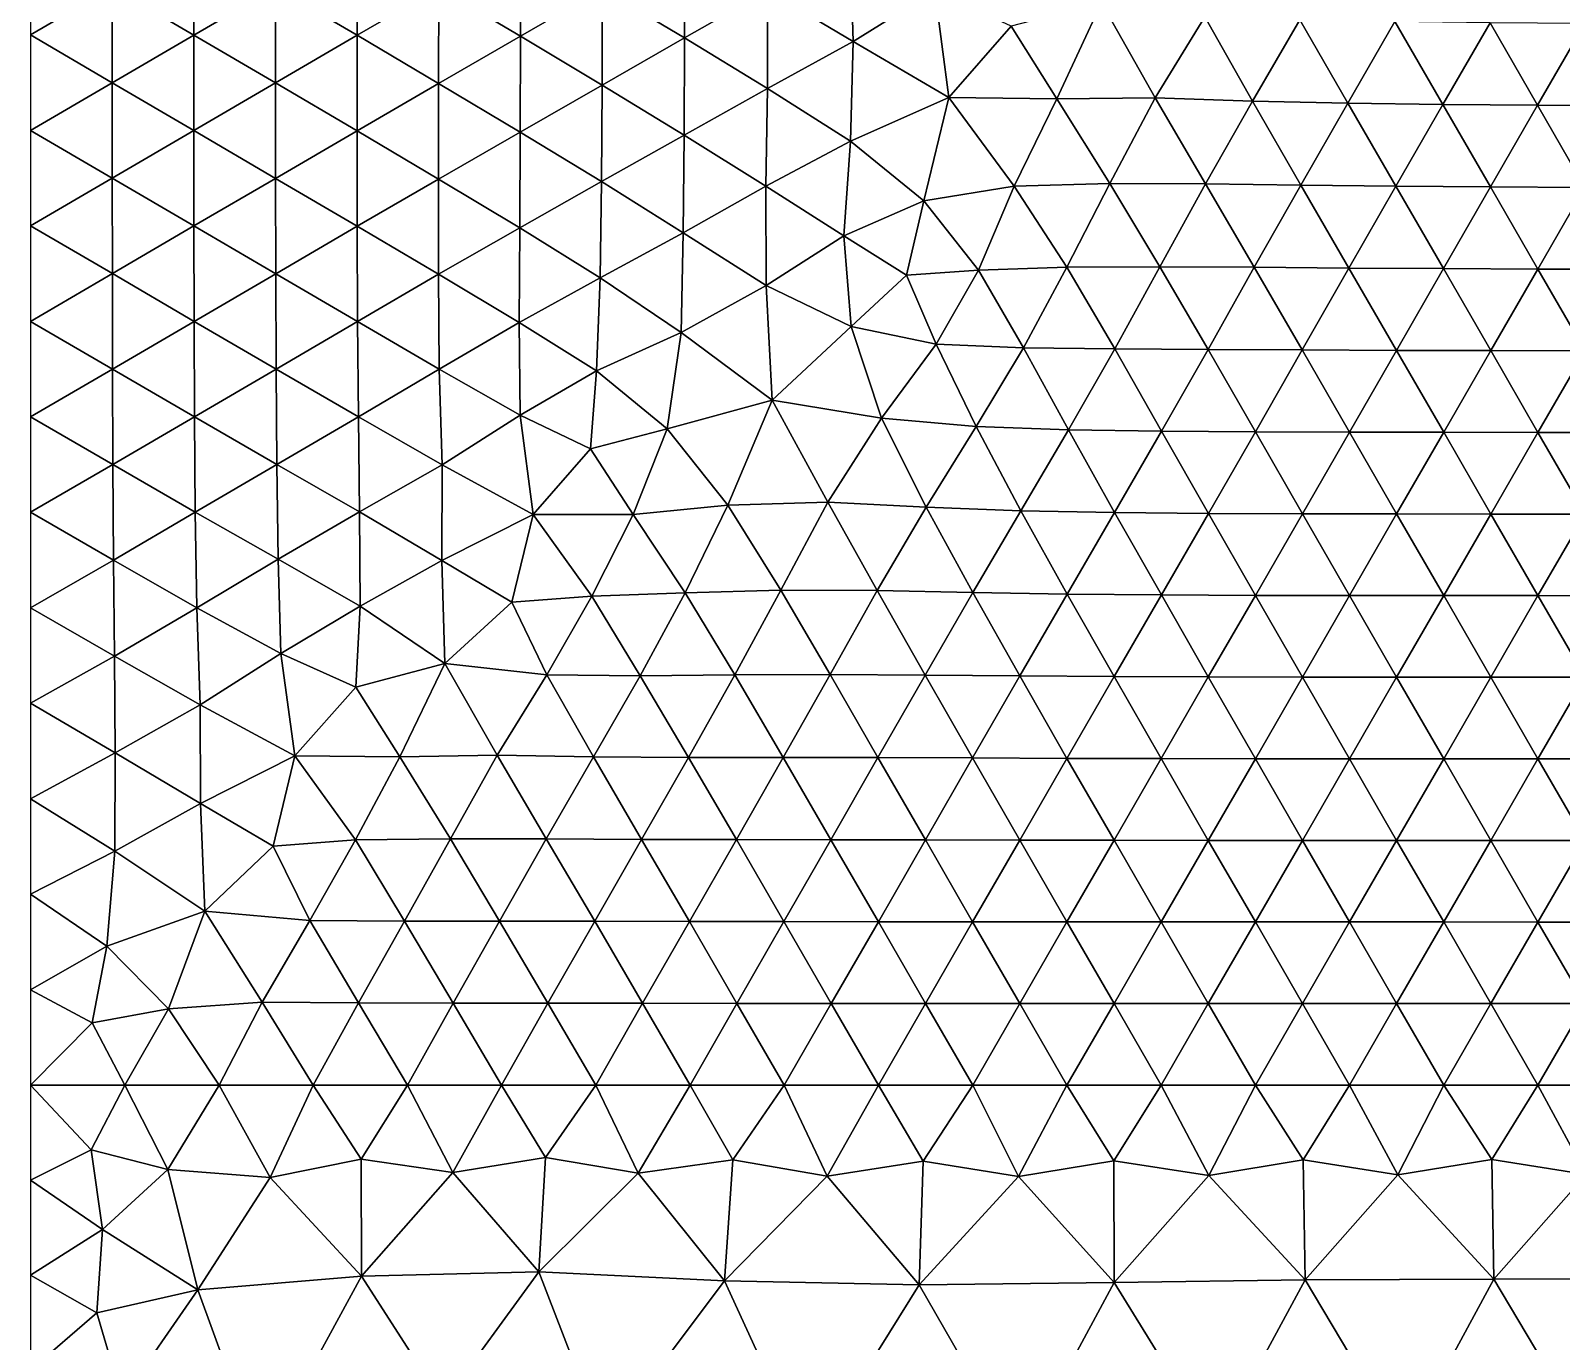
# Model space of a CAD drawing. Header units: metres. Extents: x 0 to 72, y -280 to 0.
# Drawn here: x 0.2 to 3.45, y -8.044 to -5.261 of the extents above; entities that cross this region are included whole.
import ezdxf

# ---------------------------------------------------------------- set-up
doc = ezdxf.new("R2010")
doc.units = ezdxf.units.M

msp = doc.modelspace()

# ---------------------------------------------------------------- linework, layer by layer
at = {"layer": 'layer', "color": 0}
for points in [[(0.2, -5.06757), (0.2, -5.27027), (0.37323, -5.16898)], [(0.546444, -5.06769), (0.37323, -5.16898), (0.546465, -5.27043)], [(0.546444, -5.06769), (0.546465, -5.27043), (0.719676, -5.16921)], [(0.892937, -5.06803), (0.719676, -5.16921), (0.892913, -5.27094)], [(0.892937, -5.06803), (0.892913, -5.27094), (1.06626, -5.16997)], [(1.2398, -5.06899), (1.06626, -5.16997), (1.23969, -5.27259)], [(1.2398, -5.06899), (1.23969, -5.27259), (1.4137, -5.17195)], [(1.58817, -5.07103), (1.4137, -5.17195), (1.58835, -5.27645)], [(1.58817, -5.07103), (1.58835, -5.27645), (1.76455, -5.17577)], [(1.94, -5.07336), (1.76455, -5.17577), (1.94591, -5.28389)], [(1.94, -5.07336), (1.94591, -5.28389), (2.11951, -5.17558)], [(0.37323, -5.16898), (0.2, -5.27027), (0.373259, -5.37169)], [(0.37323, -5.16898), (0.373259, -5.37169), (0.546465, -5.27043)], [(0.719676, -5.16921), (0.546465, -5.27043), (0.719703, -5.37198)], [(0.719676, -5.16921), (0.719703, -5.37198), (0.892913, -5.27094)], [(1.06626, -5.16997), (0.892913, -5.27094), (1.06613, -5.37313)], [(1.06626, -5.16997), (1.06613, -5.37313), (1.23969, -5.27259)], [(1.4137, -5.17195), (1.23969, -5.27259), (1.41333, -5.37654)], [(1.4137, -5.17195), (1.41333, -5.37654), (1.58835, -5.27645)], [(1.76455, -5.17577), (1.58835, -5.27645), (1.76425, -5.38367)], [(1.76455, -5.17577), (1.76425, -5.38367), (1.94591, -5.28389)], [(2.11951, -5.17558), (1.94591, -5.28389), (2.14963, -5.40325)], [(2.11951, -5.17558), (2.14963, -5.40325), (2.28166, -5.25171)], [(2.28166, -5.25171), (2.37841, -5.40613), (2.47311, -5.20221)], [(2.37841, -5.40613), (2.58734, -5.40391), (2.47311, -5.20221)], [(2.47311, -5.20221), (2.58734, -5.40391), (2.693, -5.23159)], [(2.58734, -5.40391), (2.79379, -5.41091), (2.693, -5.23159)], [(2.693, -5.23159), (2.79379, -5.41091), (2.89424, -5.23794)], [(2.28166, -5.25171), (2.14963, -5.40325), (2.37841, -5.40613)], [(2.79379, -5.41091), (2.99643, -5.41514), (2.89424, -5.23794)], [(2.89424, -5.23794), (2.99643, -5.41514), (3.09633, -5.24147)], [(2.99643, -5.41514), (3.1981, -5.4178), (3.09633, -5.24147)], [(3.09633, -5.24147), (3.1981, -5.4178), (3.29821, -5.24418)], [(3.1981, -5.4178), (3.39916, -5.41951), (3.29821, -5.24418)], [(3.29821, -5.24418), (3.39916, -5.41951), (3.49938, -5.24614)], [(3.39916, -5.41951), (3.59974, -5.42054), (3.49938, -5.24614)], [(0.2, -5.27027), (0.2, -5.47297), (0.373259, -5.37169)], [(0.546465, -5.27043), (0.373259, -5.37169), (0.546537, -5.47313)], [(0.546465, -5.27043), (0.546537, -5.47313), (0.719703, -5.37198)], [(0.892913, -5.27094), (0.719703, -5.37198), (0.892905, -5.47378)], [(0.892913, -5.27094), (0.892905, -5.47378), (1.06613, -5.37313)], [(1.23969, -5.27259), (1.06613, -5.37313), (1.23924, -5.47631)], [(1.23969, -5.27259), (1.23924, -5.47631), (1.41333, -5.37654)], [(1.58835, -5.27645), (1.41333, -5.37654), (1.58731, -5.48276)], [(1.58835, -5.27645), (1.58731, -5.48276), (1.76425, -5.38367)], [(1.94591, -5.28389), (1.76425, -5.38367), (1.94023, -5.49604)], [(1.94591, -5.28389), (1.94023, -5.49604), (2.14963, -5.40325)], [(0.373259, -5.37169), (0.2, -5.47297), (0.373337, -5.57438)], [(0.373259, -5.37169), (0.373337, -5.57438), (0.546537, -5.47313)], [(0.719703, -5.37198), (0.546537, -5.47313), (0.719836, -5.57468)], [(0.719703, -5.37198), (0.719836, -5.57468), (0.892905, -5.47378)], [(1.06613, -5.37313), (0.892905, -5.47378), (1.06592, -5.57611)], [(1.06613, -5.37313), (1.06592, -5.57611), (1.23924, -5.47631)], [(1.41333, -5.37654), (1.23924, -5.47631), (1.4122, -5.58155)], [(1.41333, -5.37654), (1.4122, -5.58155), (1.58731, -5.48276)], [(1.76425, -5.38367), (1.58731, -5.48276), (1.76084, -5.59131)], [(1.76425, -5.38367), (1.76084, -5.59131), (1.94023, -5.49604)], [(2.14963, -5.40325), (1.94023, -5.49604), (2.09597, -5.6221)], [(2.14963, -5.40325), (2.09597, -5.6221), (2.28786, -5.59136)], [(2.14963, -5.40325), (2.28786, -5.59136), (2.37841, -5.40613)], [(2.28786, -5.59136), (2.49096, -5.58563), (2.37841, -5.40613)], [(2.37841, -5.40613), (2.49096, -5.58563), (2.58734, -5.40391)], [(2.49096, -5.58563), (2.6942, -5.58615), (2.58734, -5.40391)], [(2.58734, -5.40391), (2.6942, -5.58615), (2.79379, -5.41091)], [(2.6942, -5.58615), (2.89672, -5.58906), (2.79379, -5.41091)], [(2.79379, -5.41091), (2.89672, -5.58906), (2.99643, -5.41514)], [(2.89672, -5.58906), (3.09823, -5.59141), (2.99643, -5.41514)], [(2.99643, -5.41514), (3.09823, -5.59141), (3.1981, -5.4178)], [(3.09823, -5.59141), (3.29914, -5.59294), (3.1981, -5.4178)], [(3.1981, -5.4178), (3.29914, -5.59294), (3.39916, -5.41951)], [(3.29914, -5.59294), (3.49966, -5.59385), (3.39916, -5.41951)], [(3.39916, -5.41951), (3.49966, -5.59385), (3.59974, -5.42054)], [(0.2, -5.47297), (0.2, -5.67568), (0.373337, -5.57438)], [(0.546537, -5.47313), (0.373337, -5.57438), (0.54674, -5.67579)], [(0.546537, -5.47313), (0.54674, -5.67579), (0.719836, -5.57468)], [(0.892905, -5.47378), (0.719836, -5.57468), (0.893087, -5.6764)], [(0.892905, -5.47378), (0.893087, -5.6764), (1.06592, -5.57611)], [(1.23924, -5.47631), (1.06592, -5.57611), (1.23834, -5.67958)], [(1.23924, -5.47631), (1.23834, -5.67958), (1.4122, -5.58155)], [(1.58731, -5.48276), (1.4122, -5.58155), (1.58552, -5.69055)], [(1.58731, -5.48276), (1.58552, -5.69055), (1.76084, -5.59131)], [(1.94023, -5.49604), (1.76084, -5.59131), (1.92658, -5.69637)], [(1.94023, -5.49604), (1.92658, -5.69637), (2.09597, -5.6221)], [(0.373337, -5.57438), (0.2, -5.67568), (0.373512, -5.77704)], [(0.373337, -5.57438), (0.373512, -5.77704), (0.54674, -5.67579)], [(0.719836, -5.57468), (0.54674, -5.67579), (0.720258, -5.77724)], [(0.719836, -5.57468), (0.720258, -5.77724), (0.893087, -5.6764)], [(1.06592, -5.57611), (0.893087, -5.6764), (1.06596, -5.7784)], [(1.06592, -5.57611), (1.06596, -5.7784), (1.23834, -5.67958)], [(1.4122, -5.58155), (1.23834, -5.67958), (1.40944, -5.78604)], [(1.4122, -5.58155), (1.40944, -5.78604), (1.58552, -5.69055)], [(2.28786, -5.59136), (2.39963, -5.76337), (2.49096, -5.58563)], [(2.39963, -5.76337), (2.5974, -5.76237), (2.49096, -5.58563)], [(2.49096, -5.58563), (2.5974, -5.76237), (2.6942, -5.58615)], [(2.5974, -5.76237), (2.79781, -5.76354), (2.6942, -5.58615)], [(2.6942, -5.58615), (2.79781, -5.76354), (2.89672, -5.58906)], [(2.79781, -5.76354), (2.99863, -5.76517), (2.89672, -5.58906)], [(2.89672, -5.58906), (2.99863, -5.76517), (3.09823, -5.59141)], [(1.76084, -5.59131), (1.58552, -5.69055), (1.76182, -5.80233)], [(1.76084, -5.59131), (1.76182, -5.80233), (1.92658, -5.69637)], [(2.09597, -5.6221), (2.21219, -5.76981), (2.28786, -5.59136)], [(2.21219, -5.76981), (2.39963, -5.76337), (2.28786, -5.59136)], [(2.99863, -5.76517), (3.19927, -5.76641), (3.09823, -5.59141)], [(3.09823, -5.59141), (3.19927, -5.76641), (3.29914, -5.59294)], [(3.19927, -5.76641), (3.39967, -5.76717), (3.29914, -5.59294)], [(3.29914, -5.59294), (3.39967, -5.76717), (3.49966, -5.59385)], [(3.39967, -5.76717), (3.59988, -5.76759), (3.49966, -5.59385)], [(1.92658, -5.69637), (2.05975, -5.78045), (2.09597, -5.6221)], [(2.05975, -5.78045), (2.21219, -5.76981), (2.09597, -5.6221)], [(0.2, -5.67568), (0.2, -5.87838), (0.373512, -5.77704)], [(0.54674, -5.67579), (0.373512, -5.77704), (0.547195, -5.87838)], [(0.54674, -5.67579), (0.547195, -5.87838), (0.720258, -5.77724)], [(0.893087, -5.6764), (0.720258, -5.77724), (0.893914, -5.87869)], [(0.893087, -5.6764), (0.893914, -5.87869), (1.06596, -5.7784)], [(1.23834, -5.67958), (1.06596, -5.7784), (1.2371, -5.88064)], [(1.23834, -5.67958), (1.2371, -5.88064), (1.40944, -5.78604)], [(1.58552, -5.69055), (1.40944, -5.78604), (1.58104, -5.90226)], [(1.58552, -5.69055), (1.58104, -5.90226), (1.76182, -5.80233)], [(1.76182, -5.80233), (1.9418, -5.88933), (1.92658, -5.69637)], [(1.92658, -5.69637), (1.9418, -5.88933), (2.05975, -5.78045)], [(0.373512, -5.77704), (0.2, -5.87838), (0.373861, -5.97968)], [(0.373512, -5.77704), (0.373861, -5.97968), (0.547195, -5.87838)], [(0.720258, -5.77724), (0.547195, -5.87838), (0.721219, -5.97967)], [(0.720258, -5.77724), (0.721219, -5.97967), (0.893914, -5.87869)], [(1.06596, -5.7784), (0.893914, -5.87869), (1.06755, -5.97975)], [(1.06596, -5.7784), (1.06755, -5.97975), (1.2371, -5.88064)], [(1.9418, -5.88933), (2.12237, -5.92681), (2.05975, -5.78045)], [(2.12237, -5.92681), (2.21219, -5.76981), (2.05975, -5.78045)], [(2.12237, -5.92681), (2.30757, -5.93472), (2.21219, -5.76981)], [(2.21219, -5.76981), (2.30757, -5.93472), (2.39963, -5.76337)], [(2.30757, -5.93472), (2.50138, -5.9366), (2.39963, -5.76337)], [(2.39963, -5.76337), (2.50138, -5.9366), (2.5974, -5.76237)], [(2.50138, -5.9366), (2.69953, -5.93781), (2.5974, -5.76237)], [(2.5974, -5.76237), (2.69953, -5.93781), (2.79781, -5.76354)], [(2.69953, -5.93781), (2.89931, -5.93897), (2.79781, -5.76354)], [(2.79781, -5.76354), (2.89931, -5.93897), (2.99863, -5.76517)], [(2.89931, -5.93897), (3.09952, -5.9399), (2.99863, -5.76517)], [(2.99863, -5.76517), (3.09952, -5.9399), (3.19927, -5.76641)], [(3.09952, -5.9399), (3.29974, -5.94051), (3.19927, -5.76641)], [(3.19927, -5.76641), (3.29974, -5.94051), (3.39967, -5.76717)], [(3.29974, -5.94051), (3.49989, -5.94085), (3.39967, -5.76717)], [(3.39967, -5.76717), (3.49989, -5.94085), (3.59988, -5.76759)], [(1.40944, -5.78604), (1.2371, -5.88064), (1.4015, -5.98361)], [(1.40944, -5.78604), (1.4015, -5.98361), (1.58104, -5.90226)], [(1.76182, -5.80233), (1.58104, -5.90226), (1.77408, -6.04545)], [(1.77408, -6.04545), (1.9418, -5.88933), (1.76182, -5.80233)], [(0.2, -5.87838), (0.2, -6.08108), (0.373861, -5.97968)], [(0.547195, -5.87838), (0.373861, -5.97968), (0.548061, -6.08089)], [(0.547195, -5.87838), (0.548061, -6.08089), (0.721219, -5.97967)], [(0.893914, -5.87869), (0.721219, -5.97967), (0.895966, -6.08097)], [(0.893914, -5.87869), (0.895966, -6.08097), (1.06755, -5.97975)], [(1.2371, -5.88064), (1.06755, -5.97975), (1.23929, -6.07742)], [(1.2371, -5.88064), (1.23929, -6.07742), (1.4015, -5.98361)], [(1.58104, -5.90226), (1.4015, -5.98361), (1.55168, -6.10672)], [(1.58104, -5.90226), (1.55168, -6.10672), (1.77408, -6.04545)], [(1.77408, -6.04545), (2.00653, -6.08363), (1.9418, -5.88933)], [(1.9418, -5.88933), (2.00653, -6.08363), (2.12237, -5.92681)], [(2.00653, -6.08363), (2.20706, -6.10175), (2.12237, -5.92681)], [(2.12237, -5.92681), (2.20706, -6.10175), (2.30757, -5.93472)], [(2.20706, -6.10175), (2.40326, -6.10863), (2.30757, -5.93472)], [(2.30757, -5.93472), (2.40326, -6.10863), (2.50138, -5.9366)], [(2.40326, -6.10863), (2.6009, -6.11129), (2.50138, -5.9366)], [(2.50138, -5.9366), (2.6009, -6.11129), (2.69953, -5.93781)], [(2.6009, -6.11129), (2.79999, -6.11258), (2.69953, -5.93781)], [(2.69953, -5.93781), (2.79999, -6.11258), (2.89931, -5.93897)], [(2.79999, -6.11258), (2.9998, -6.11336), (2.89931, -5.93897)], [(2.89931, -5.93897), (2.9998, -6.11336), (3.09952, -5.9399)], [(2.9998, -6.11336), (3.19985, -6.11384), (3.09952, -5.9399)], [(3.09952, -5.9399), (3.19985, -6.11384), (3.29974, -5.94051)], [(3.19985, -6.11384), (3.39992, -6.11411), (3.29974, -5.94051)], [(3.29974, -5.94051), (3.39992, -6.11411), (3.49989, -5.94085)], [(3.39992, -6.11411), (3.59997, -6.11425), (3.49989, -5.94085)], [(0.373861, -5.97968), (0.2, -6.08108), (0.374524, -6.18233)], [(0.373861, -5.97968), (0.374524, -6.18233), (0.548061, -6.08089)], [(0.721219, -5.97967), (0.548061, -6.08089), (0.722785, -6.18191)], [(0.721219, -5.97967), (0.722785, -6.18191), (0.895966, -6.08097)], [(1.06755, -5.97975), (0.895966, -6.08097), (1.07337, -6.18271)], [(1.06755, -5.97975), (1.07337, -6.18271), (1.23929, -6.07742)], [(1.4015, -5.98361), (1.23929, -6.07742), (1.38834, -6.14922)], [(1.4015, -5.98361), (1.38834, -6.14922), (1.55168, -6.10672)], [(1.55168, -6.10672), (1.68039, -6.26843), (1.77408, -6.04545)], [(1.68039, -6.26843), (1.89243, -6.2623), (1.77408, -6.04545)], [(1.77408, -6.04545), (1.89243, -6.2623), (2.00653, -6.08363)], [(0.2, -6.08108), (0.2, -6.28378), (0.374524, -6.18233)], [(0.548061, -6.08089), (0.374524, -6.18233), (0.549669, -6.28334)], [(0.548061, -6.08089), (0.549669, -6.28334), (0.722785, -6.18191)], [(0.895966, -6.08097), (0.722785, -6.18191), (0.898015, -6.28304)], [(0.895966, -6.08097), (0.898015, -6.28304), (1.07337, -6.18271)], [(1.23929, -6.07742), (1.07337, -6.18271), (1.26687, -6.28868)], [(1.23929, -6.07742), (1.26687, -6.28868), (1.38834, -6.14922)], [(1.38834, -6.14922), (1.47889, -6.2887), (1.55168, -6.10672)], [(1.47889, -6.2887), (1.68039, -6.26843), (1.55168, -6.10672)], [(1.89243, -6.2623), (2.10111, -6.2728), (2.00653, -6.08363)], [(2.00653, -6.08363), (2.10111, -6.2728), (2.20706, -6.10175)], [(2.10111, -6.2728), (2.30221, -6.28048), (2.20706, -6.10175)], [(2.20706, -6.10175), (2.30221, -6.28048), (2.40326, -6.10863)], [(2.30221, -6.28048), (2.50122, -6.28427), (2.40326, -6.10863)], [(2.40326, -6.10863), (2.50122, -6.28427), (2.6009, -6.11129)], [(2.50122, -6.28427), (2.70039, -6.28596), (2.6009, -6.11129)], [(2.6009, -6.11129), (2.70039, -6.28596), (2.79999, -6.11258)], [(2.70039, -6.28596), (2.90003, -6.28674), (2.79999, -6.11258)], [(2.79999, -6.11258), (2.90003, -6.28674), (2.9998, -6.11336)], [(2.90003, -6.28674), (3.09994, -6.28715), (2.9998, -6.11336)], [(2.9998, -6.11336), (3.09994, -6.28715), (3.19985, -6.11384)], [(3.09994, -6.28715), (3.29995, -6.28737), (3.19985, -6.11384)], [(3.19985, -6.11384), (3.29995, -6.28737), (3.39992, -6.11411)], [(3.29995, -6.28737), (3.49998, -6.28747), (3.39992, -6.11411)], [(3.39992, -6.11411), (3.49998, -6.28747), (3.59997, -6.11425)], [(1.38834, -6.14922), (1.26687, -6.28868), (1.47889, -6.2887)], [(0.374524, -6.18233), (0.2, -6.28378), (0.375791, -6.3852)], [(0.374524, -6.18233), (0.375791, -6.3852), (0.549669, -6.28334)], [(0.722785, -6.18191), (0.549669, -6.28334), (0.72529, -6.38347)], [(0.722785, -6.18191), (0.72529, -6.38347), (0.898015, -6.28304)], [(1.07337, -6.18271), (0.898015, -6.28304), (1.07304, -6.38611)], [(1.07337, -6.18271), (1.07304, -6.38611), (1.26687, -6.28868)], [(1.47889, -6.2887), (1.5893, -6.455), (1.68039, -6.26843)], [(1.5893, -6.455), (1.79245, -6.44938), (1.68039, -6.26843)], [(1.68039, -6.26843), (1.79245, -6.44938), (1.89243, -6.2623)], [(1.79245, -6.44938), (1.99739, -6.45001), (1.89243, -6.2623)], [(1.89243, -6.2623), (1.99739, -6.45001), (2.10111, -6.2728)], [(0.2, -6.28378), (0.2, -6.48649), (0.375791, -6.3852)], [(0.549669, -6.28334), (0.375791, -6.3852), (0.553004, -6.4862)], [(0.549669, -6.28334), (0.553004, -6.4862), (0.72529, -6.38347)], [(0.898015, -6.28304), (0.72529, -6.38347), (0.899284, -6.48268)], [(0.898015, -6.28304), (0.899284, -6.48268), (1.07304, -6.38611)], [(1.26687, -6.28868), (1.07304, -6.38611), (1.22188, -6.47432)], [(1.26687, -6.28868), (1.22188, -6.47432), (1.39175, -6.46145)], [(1.26687, -6.28868), (1.39175, -6.46145), (1.47889, -6.2887)], [(1.39175, -6.46145), (1.5893, -6.455), (1.47889, -6.2887)], [(1.99739, -6.45001), (2.20021, -6.45417), (2.10111, -6.2728)], [(2.10111, -6.2728), (2.20021, -6.45417), (2.30221, -6.28048)], [(2.20021, -6.45417), (2.40071, -6.45747), (2.30221, -6.28048)], [(2.30221, -6.28048), (2.40071, -6.45747), (2.50122, -6.28427)], [(2.40071, -6.45747), (2.60042, -6.45925), (2.50122, -6.28427)], [(2.50122, -6.28427), (2.60042, -6.45925), (2.70039, -6.28596)], [(2.60042, -6.45925), (2.80014, -6.46006), (2.70039, -6.28596)], [(2.70039, -6.28596), (2.80014, -6.46006), (2.90003, -6.28674)], [(2.80014, -6.46006), (3.00001, -6.46044), (2.90003, -6.28674)], [(2.90003, -6.28674), (3.00001, -6.46044), (3.09994, -6.28715)], [(3.00001, -6.46044), (3.19998, -6.46061), (3.09994, -6.28715)], [(3.09994, -6.28715), (3.19998, -6.46061), (3.29995, -6.28737)], [(3.19998, -6.46061), (3.39999, -6.4607), (3.29995, -6.28737)], [(3.29995, -6.28737), (3.39999, -6.4607), (3.49998, -6.28747)], [(3.39999, -6.4607), (3.59999, -6.46074), (3.49998, -6.28747)], [(0.375791, -6.3852), (0.2, -6.48649), (0.377953, -6.58907)], [(0.375791, -6.3852), (0.377953, -6.58907), (0.553004, -6.4862)], [(0.72529, -6.38347), (0.553004, -6.4862), (0.731193, -6.58352)], [(0.72529, -6.38347), (0.731193, -6.58352), (0.899284, -6.48268)], [(1.07304, -6.38611), (0.899284, -6.48268), (1.0793, -6.60439)], [(1.07304, -6.38611), (1.0793, -6.60439), (1.22188, -6.47432)], [(1.22188, -6.47432), (1.29563, -6.62907), (1.39175, -6.46145)], [(1.29563, -6.62907), (1.49425, -6.63064), (1.39175, -6.46145)], [(1.39175, -6.46145), (1.49425, -6.63064), (1.5893, -6.455)], [(1.49425, -6.63064), (1.69498, -6.62899), (1.5893, -6.455)], [(1.5893, -6.455), (1.69498, -6.62899), (1.79245, -6.44938)], [(1.69498, -6.62899), (1.89709, -6.62818), (1.79245, -6.44938)], [(1.79245, -6.44938), (1.89709, -6.62818), (1.99739, -6.45001)], [(1.89709, -6.62818), (2.09909, -6.62935), (1.99739, -6.45001)], [(1.99739, -6.45001), (2.09909, -6.62935), (2.20021, -6.45417)], [(2.09909, -6.62935), (2.30006, -6.63122), (2.20021, -6.45417)], [(2.20021, -6.45417), (2.30006, -6.63122), (2.40071, -6.45747)], [(2.30006, -6.63122), (2.50023, -6.63261), (2.40071, -6.45747)], [(2.40071, -6.45747), (2.50023, -6.63261), (2.60042, -6.45925)], [(2.50023, -6.63261), (2.70014, -6.63336), (2.60042, -6.45925)], [(2.60042, -6.45925), (2.70014, -6.63336), (2.80014, -6.46006)], [(2.70014, -6.63336), (2.90004, -6.6337), (2.80014, -6.46006)], [(2.80014, -6.46006), (2.90004, -6.6337), (3.00001, -6.46044)], [(2.90004, -6.6337), (3.1, -6.63385), (3.00001, -6.46044)], [(3.00001, -6.46044), (3.1, -6.63385), (3.19998, -6.46061)], [(3.1, -6.63385), (3.29999, -6.63392), (3.19998, -6.46061)], [(3.19998, -6.46061), (3.29999, -6.63392), (3.39999, -6.4607)], [(3.29999, -6.63392), (3.5, -6.63395), (3.39999, -6.4607)], [(3.39999, -6.4607), (3.5, -6.63395), (3.59999, -6.46074)], [(0.2, -6.48649), (0.2, -6.68919), (0.377953, -6.58907)], [(0.553004, -6.4862), (0.377953, -6.58907), (0.560136, -6.69272)], [(0.553004, -6.4862), (0.560136, -6.69272), (0.731193, -6.58352)], [(0.899284, -6.48268), (0.731193, -6.58352), (0.890722, -6.655)], [(0.899284, -6.48268), (0.890722, -6.655), (1.0793, -6.60439)], [(1.0793, -6.60439), (1.29563, -6.62907), (1.22188, -6.47432)], [(0.377953, -6.58907), (0.2, -6.68919), (0.379375, -6.79468)], [(0.377953, -6.58907), (0.379375, -6.79468), (0.560136, -6.69272)], [(0.731193, -6.58352), (0.560136, -6.69272), (0.761227, -6.8011)], [(0.731193, -6.58352), (0.761227, -6.8011), (0.890722, -6.655)], [(0.890722, -6.655), (0.98383, -6.80278), (1.0793, -6.60439)], [(0.98383, -6.80278), (1.19018, -6.79908), (1.0793, -6.60439)], [(1.0793, -6.60439), (1.19018, -6.79908), (1.29563, -6.62907)], [(1.19018, -6.79908), (1.39497, -6.80324), (1.29563, -6.62907)], [(1.29563, -6.62907), (1.39497, -6.80324), (1.49425, -6.63064)], [(1.49425, -6.63064), (1.5965, -6.80423), (1.69498, -6.62899)], [(1.5965, -6.80423), (1.79773, -6.80419), (1.69498, -6.62899)], [(1.69498, -6.62899), (1.79773, -6.80419), (1.89709, -6.62818)], [(1.79773, -6.80419), (1.9989, -6.80449), (1.89709, -6.62818)], [(1.89709, -6.62818), (1.9989, -6.80449), (2.09909, -6.62935)], [(1.9989, -6.80449), (2.19969, -6.80528), (2.09909, -6.62935)], [(2.09909, -6.62935), (2.19969, -6.80528), (2.30006, -6.63122)], [(0.890722, -6.655), (0.761227, -6.8011), (0.98383, -6.80278)], [(1.39497, -6.80324), (1.5965, -6.80423), (1.49425, -6.63064)], [(2.19969, -6.80528), (2.40003, -6.80611), (2.30006, -6.63122)], [(2.30006, -6.63122), (2.40003, -6.80611), (2.50023, -6.63261)], [(2.40003, -6.80611), (2.60008, -6.80667), (2.50023, -6.63261)], [(2.50023, -6.63261), (2.60008, -6.80667), (2.70014, -6.63336)], [(2.60008, -6.80667), (2.80004, -6.80695), (2.70014, -6.63336)], [(2.70014, -6.63336), (2.80004, -6.80695), (2.90004, -6.6337)], [(2.80004, -6.80695), (3.00001, -6.80708), (2.90004, -6.6337)], [(2.90004, -6.6337), (3.00001, -6.80708), (3.1, -6.63385)], [(3.00001, -6.80708), (3.2, -6.80714), (3.1, -6.63385)], [(3.1, -6.63385), (3.2, -6.80714), (3.29999, -6.63392)], [(3.2, -6.80714), (3.4, -6.80716), (3.29999, -6.63392)], [(3.29999, -6.63392), (3.4, -6.80716), (3.5, -6.63395)], [(3.4, -6.80716), (3.6, -6.80717), (3.5, -6.63395)], [(0.2, -6.68919), (0.2, -6.89189), (0.379375, -6.79468)], [(0.560136, -6.69272), (0.379375, -6.79468), (0.560352, -6.90228)], [(0.560136, -6.69272), (0.560352, -6.90228), (0.761227, -6.8011)], [(0.379375, -6.79468), (0.2, -6.89189), (0.378517, -7.00312)], [(0.379375, -6.79468), (0.378517, -7.00312), (0.560352, -6.90228)], [(0.761227, -6.8011), (0.560352, -6.90228), (0.714662, -6.99259)], [(0.761227, -6.8011), (0.714662, -6.99259), (0.889679, -6.97926)], [(0.761227, -6.8011), (0.889679, -6.97926), (0.98383, -6.80278)], [(0.889679, -6.97926), (1.09152, -6.97698), (0.98383, -6.80278)], [(0.98383, -6.80278), (1.09152, -6.97698), (1.19018, -6.79908)], [(1.09152, -6.97698), (1.29471, -6.977), (1.19018, -6.79908)], [(1.19018, -6.79908), (1.29471, -6.977), (1.39497, -6.80324)], [(1.29471, -6.977), (1.49699, -6.97811), (1.39497, -6.80324)], [(1.39497, -6.80324), (1.49699, -6.97811), (1.5965, -6.80423)], [(1.49699, -6.97811), (1.69823, -6.97862), (1.5965, -6.80423)], [(1.5965, -6.80423), (1.69823, -6.97862), (1.79773, -6.80419)], [(1.69823, -6.97862), (1.89905, -6.97889), (1.79773, -6.80419)], [(1.79773, -6.80419), (1.89905, -6.97889), (1.9989, -6.80449)], [(1.89905, -6.97889), (2.0996, -6.97923), (1.9989, -6.80449)], [(1.9989, -6.80449), (2.0996, -6.97923), (2.19969, -6.80528)], [(2.0996, -6.97923), (2.29991, -6.97965), (2.19969, -6.80528)], [(2.19969, -6.80528), (2.29991, -6.97965), (2.40003, -6.80611)], [(2.29991, -6.97965), (2.50001, -6.97999), (2.40003, -6.80611)], [(2.40003, -6.80611), (2.50001, -6.97999), (2.60008, -6.80667)], [(2.50001, -6.97999), (2.70003, -6.9802), (2.60008, -6.80667)], [(2.60008, -6.80667), (2.70003, -6.9802), (2.80004, -6.80695)], [(2.70003, -6.9802), (2.90001, -6.98031), (2.80004, -6.80695)], [(2.80004, -6.80695), (2.90001, -6.98031), (3.00001, -6.80708)], [(2.90001, -6.98031), (3.1, -6.98035), (3.00001, -6.80708)], [(3.00001, -6.80708), (3.1, -6.98035), (3.2, -6.80714)], [(3.1, -6.98035), (3.3, -6.98037), (3.2, -6.80714)], [(3.2, -6.80714), (3.3, -6.98037), (3.4, -6.80716)], [(3.3, -6.98037), (3.5, -6.98038), (3.4, -6.80716)], [(3.4, -6.80716), (3.5, -6.98038), (3.6, -6.80717)], [(0.2, -6.89189), (0.2, -7.09459), (0.378517, -7.00312)], [(0.560352, -6.90228), (0.378517, -7.00312), (0.570142, -7.13048)], [(0.560352, -6.90228), (0.570142, -7.13048), (0.714662, -6.99259)], [(0.714662, -6.99259), (0.79269, -7.1504), (0.889679, -6.97926)], [(0.79269, -7.1504), (0.993918, -7.15152), (0.889679, -6.97926)], [(0.889679, -6.97926), (0.993918, -7.15152), (1.09152, -6.97698)], [(0.993918, -7.15152), (1.19574, -7.15161), (1.09152, -6.97698)], [(1.09152, -6.97698), (1.19574, -7.15161), (1.29471, -6.977)], [(1.19574, -7.15161), (1.39744, -7.152), (1.29471, -6.977)], [(1.29471, -6.977), (1.39744, -7.152), (1.49699, -6.97811)], [(1.39744, -7.152), (1.59859, -7.15245), (1.49699, -6.97811)], [(1.49699, -6.97811), (1.59859, -7.15245), (1.69823, -6.97862)], [(1.59859, -7.15245), (1.79925, -7.15273), (1.69823, -6.97862)], [(1.69823, -6.97862), (1.79925, -7.15273), (1.89905, -6.97889)], [(1.79925, -7.15273), (1.99965, -7.15294), (1.89905, -6.97889)], [(1.89905, -6.97889), (1.99965, -7.15294), (2.0996, -6.97923)], [(1.99965, -7.15294), (2.19987, -7.15314), (2.0996, -6.97923)], [(2.0996, -6.97923), (2.19987, -7.15314), (2.29991, -6.97965)], [(2.19987, -7.15314), (2.39998, -7.15333), (2.29991, -6.97965)], [(2.29991, -6.97965), (2.39998, -7.15333), (2.50001, -6.97999)], [(2.39998, -7.15333), (2.60001, -7.15346), (2.50001, -6.97999)], [(2.50001, -6.97999), (2.60001, -7.15346), (2.70003, -6.9802)], [(2.60001, -7.15346), (2.80001, -7.15353), (2.70003, -6.9802)], [(2.70003, -6.9802), (2.80001, -7.15353), (2.90001, -6.98031)], [(2.80001, -7.15353), (3, -7.15357), (2.90001, -6.98031)], [(2.90001, -6.98031), (3, -7.15357), (3.1, -6.98035)], [(3, -7.15357), (3.2, -7.15358), (3.1, -6.98035)], [(3.1, -6.98035), (3.2, -7.15358), (3.3, -6.98037)], [(3.2, -7.15358), (3.4, -7.15359), (3.3, -6.98037)], [(3.3, -6.98037), (3.4, -7.15359), (3.5, -6.98038)], [(3.4, -7.15359), (3.6, -7.15359), (3.5, -6.98038)], [(0.378517, -7.00312), (0.2, -7.09459), (0.361908, -7.20513)], [(0.378517, -7.00312), (0.361908, -7.20513), (0.570142, -7.13048)], [(0.570142, -7.13048), (0.79269, -7.1504), (0.714662, -6.99259)], [(0.2, -7.09459), (0.2, -7.2973), (0.361908, -7.20513)], [(0.570142, -7.13048), (0.361908, -7.20513), (0.492416, -7.33783)], [(0.492416, -7.33783), (0.691839, -7.32393), (0.570142, -7.13048)], [(0.570142, -7.13048), (0.691839, -7.32393), (0.79269, -7.1504)], [(0.691839, -7.32393), (0.895946, -7.3252), (0.79269, -7.1504)], [(0.79269, -7.1504), (0.895946, -7.3252), (0.993918, -7.15152)], [(0.895946, -7.3252), (1.09735, -7.3257), (0.993918, -7.15152)], [(0.993918, -7.15152), (1.09735, -7.3257), (1.19574, -7.15161)], [(1.09735, -7.3257), (1.29832, -7.32593), (1.19574, -7.15161)], [(1.19574, -7.15161), (1.29832, -7.32593), (1.39744, -7.152)], [(1.29832, -7.32593), (1.49904, -7.32615), (1.39744, -7.152)], [(1.39744, -7.152), (1.49904, -7.32615), (1.59859, -7.15245)], [(1.49904, -7.32615), (1.69949, -7.32633), (1.59859, -7.15245)], [(1.59859, -7.15245), (1.69949, -7.32633), (1.79925, -7.15273)], [(1.69949, -7.32633), (1.89975, -7.32646), (1.79925, -7.15273)], [(1.79925, -7.15273), (1.89975, -7.32646), (1.99965, -7.15294)], [(1.89975, -7.32646), (2.09989, -7.32656), (1.99965, -7.15294)], [(1.99965, -7.15294), (2.09989, -7.32656), (2.19987, -7.15314)], [(2.09989, -7.32656), (2.29997, -7.32664), (2.19987, -7.15314)], [(2.19987, -7.15314), (2.29997, -7.32664), (2.39998, -7.15333)], [(2.29997, -7.32664), (2.5, -7.32671), (2.39998, -7.15333)], [(2.39998, -7.15333), (2.5, -7.32671), (2.60001, -7.15346)], [(2.5, -7.32671), (2.7, -7.32676), (2.60001, -7.15346)], [(2.60001, -7.15346), (2.7, -7.32676), (2.80001, -7.15353)], [(2.7, -7.32676), (2.9, -7.32678), (2.80001, -7.15353)], [(2.80001, -7.15353), (2.9, -7.32678), (3, -7.15357)], [(2.9, -7.32678), (3.1, -7.32679), (3, -7.15357)], [(3, -7.15357), (3.1, -7.32679), (3.2, -7.15358)], [(3.1, -7.32679), (3.3, -7.32679), (3.2, -7.15358)], [(3.2, -7.15358), (3.3, -7.32679), (3.4, -7.15359)], [(3.3, -7.32679), (3.5, -7.32679), (3.4, -7.15359)], [(3.4, -7.15359), (3.5, -7.32679), (3.6, -7.15359)], [(0.361908, -7.20513), (0.2, -7.2973), (0.330829, -7.36797)], [(0.361908, -7.20513), (0.330829, -7.36797), (0.492416, -7.33783)], [(0.2, -7.2973), (0.2, -7.5), (0.330829, -7.36797)], [(0.330829, -7.36797), (0.4, -7.5), (0.492416, -7.33783)], [(0.4, -7.5), (0.6, -7.5), (0.492416, -7.33783)], [(0.492416, -7.33783), (0.6, -7.5), (0.691839, -7.32393)], [(0.6, -7.5), (0.8, -7.5), (0.691839, -7.32393)], [(0.691839, -7.32393), (0.8, -7.5), (0.895946, -7.3252)], [(0.8, -7.5), (1, -7.5), (0.895946, -7.3252)], [(0.895946, -7.3252), (1, -7.5), (1.09735, -7.3257)], [(1, -7.5), (1.2, -7.5), (1.09735, -7.3257)], [(1.09735, -7.3257), (1.2, -7.5), (1.29832, -7.32593)], [(1.2, -7.5), (1.4, -7.5), (1.29832, -7.32593)], [(1.29832, -7.32593), (1.4, -7.5), (1.49904, -7.32615)], [(1.4, -7.5), (1.6, -7.5), (1.49904, -7.32615)], [(1.49904, -7.32615), (1.6, -7.5), (1.69949, -7.32633)], [(1.6, -7.5), (1.8, -7.5), (1.69949, -7.32633)], [(1.69949, -7.32633), (1.8, -7.5), (1.89975, -7.32646)], [(1.8, -7.5), (2, -7.5), (1.89975, -7.32646)], [(1.89975, -7.32646), (2, -7.5), (2.09989, -7.32656)], [(2, -7.5), (2.2, -7.5), (2.09989, -7.32656)], [(2.09989, -7.32656), (2.2, -7.5), (2.29997, -7.32664)], [(2.2, -7.5), (2.4, -7.5), (2.29997, -7.32664)], [(2.29997, -7.32664), (2.4, -7.5), (2.5, -7.32671)], [(2.4, -7.5), (2.6, -7.5), (2.5, -7.32671)], [(2.5, -7.32671), (2.6, -7.5), (2.7, -7.32676)], [(2.6, -7.5), (2.8, -7.5), (2.7, -7.32676)], [(2.7, -7.32676), (2.8, -7.5), (2.9, -7.32678)], [(2.8, -7.5), (3, -7.5), (2.9, -7.32678)], [(2.9, -7.32678), (3, -7.5), (3.1, -7.32679)], [(3, -7.5), (3.2, -7.5), (3.1, -7.32679)], [(3.1, -7.32679), (3.2, -7.5), (3.3, -7.32679)], [(3.2, -7.5), (3.4, -7.5), (3.3, -7.32679)], [(3.3, -7.32679), (3.4, -7.5), (3.5, -7.32679)], [(3.4, -7.5), (3.6, -7.5), (3.5, -7.32679)], [(0.2, -7.5), (0.4, -7.5), (0.330829, -7.36797)], [(0.2, -7.5), (0.2, -7.70161), (0.328809, -7.63751)], [(0.4, -7.5), (0.2, -7.5), (0.328809, -7.63751)], [(0.491348, -7.67935), (0.4, -7.5), (0.328809, -7.63751)], [(0.6, -7.5), (0.4, -7.5), (0.491348, -7.67935)], [(0.708537, -7.69613), (0.6, -7.5), (0.491348, -7.67935)], [(0.8, -7.5), (0.6, -7.5), (0.708537, -7.69613)], [(0.901736, -7.65735), (0.8, -7.5), (0.708537, -7.69613)], [(1, -7.5), (0.8, -7.5), (0.901736, -7.65735)], [(1.0963, -7.68531), (1, -7.5), (0.901736, -7.65735)], [(1.2, -7.5), (1, -7.5), (1.0963, -7.68531)], [(1.29336, -7.65337), (1.2, -7.5), (1.0963, -7.68531)], [(1.4, -7.5), (1.2, -7.5), (1.29336, -7.65337)], [(1.48961, -7.68703), (1.4, -7.5), (1.29336, -7.65337)], [(1.6, -7.5), (1.4, -7.5), (1.48961, -7.68703)], [(1.69094, -7.65866), (1.6, -7.5), (1.48961, -7.68703)], [(1.8, -7.5), (1.6, -7.5), (1.69094, -7.65866)], [(1.89102, -7.69303), (1.8, -7.5), (1.69094, -7.65866)], [(2, -7.5), (1.8, -7.5), (1.89102, -7.69303)], [(2.09496, -7.66171), (2, -7.5), (1.89102, -7.69303)], [(2.2, -7.5), (2, -7.5), (2.09496, -7.66171)], [(2.29688, -7.69393), (2.2, -7.5), (2.09496, -7.66171)], [(2.4, -7.5), (2.2, -7.5), (2.29688, -7.69393)], [(2.49953, -7.66049), (2.4, -7.5), (2.29688, -7.69393)], [(2.6, -7.5), (2.4, -7.5), (2.49953, -7.66049)], [(2.70105, -7.69171), (2.6, -7.5), (2.49953, -7.66049)], [(2.8, -7.5), (2.6, -7.5), (2.70105, -7.69171)], [(2.90163, -7.65868), (2.8, -7.5), (2.70105, -7.69171)], [(3, -7.5), (2.8, -7.5), (2.90163, -7.65868)], [(3.10246, -7.69007), (3, -7.5), (2.90163, -7.65868)], [(3.2, -7.5), (3, -7.5), (3.10246, -7.69007)], [(3.30207, -7.6579), (3.2, -7.5), (3.10246, -7.69007)], [(3.4, -7.5), (3.2, -7.5), (3.30207, -7.6579)], [(3.50254, -7.68936), (3.4, -7.5), (3.30207, -7.6579)], [(3.6, -7.5), (3.4, -7.5), (3.50254, -7.68936)], [(0.328809, -7.63751), (0.2, -7.70161), (0.352695, -7.8066)], [(0.328809, -7.63751), (0.352695, -7.8066), (0.491348, -7.67935)], [(0.901736, -7.65735), (0.708537, -7.69613), (0.902166, -7.90582)], [(1.0963, -7.68531), (0.901736, -7.65735), (0.902166, -7.90582)], [(1.29336, -7.65337), (1.0963, -7.68531), (1.27923, -7.89609)], [(1.48961, -7.68703), (1.29336, -7.65337), (1.27923, -7.89609)], [(1.69094, -7.65866), (1.48961, -7.68703), (1.67296, -7.91557)], [(1.89102, -7.69303), (1.69094, -7.65866), (1.67296, -7.91557)], [(2.09496, -7.66171), (1.89102, -7.69303), (2.08665, -7.92413)], [(2.29688, -7.69393), (2.09496, -7.66171), (2.08665, -7.92413)], [(2.49953, -7.66049), (2.29688, -7.69393), (2.50018, -7.9191)], [(2.70105, -7.69171), (2.49953, -7.66049), (2.50018, -7.9191)], [(2.90163, -7.65868), (2.70105, -7.69171), (2.90545, -7.91353)], [(3.10246, -7.69007), (2.90163, -7.65868), (2.90545, -7.91353)], [(3.30207, -7.6579), (3.10246, -7.69007), (3.30626, -7.9116)], [(3.50254, -7.68936), (3.30207, -7.6579), (3.30626, -7.9116)], [(0.2, -7.70161), (0.2, -7.90323), (0.352695, -7.8066)], [(0.491348, -7.67935), (0.352695, -7.8066), (0.554805, -7.93423)], [(0.708537, -7.69613), (0.491348, -7.67935), (0.554805, -7.93423)], [(0.902166, -7.90582), (0.708537, -7.69613), (0.554805, -7.93423)], [(1.27923, -7.89609), (1.0963, -7.68531), (0.902166, -7.90582)], [(1.67296, -7.91557), (1.48961, -7.68703), (1.27923, -7.89609)], [(2.08665, -7.92413), (1.89102, -7.69303), (1.67296, -7.91557)], [(2.50018, -7.9191), (2.29688, -7.69393), (2.08665, -7.92413)], [(2.90545, -7.91353), (2.70105, -7.69171), (2.50018, -7.9191)], [(3.30626, -7.9116), (3.10246, -7.69007), (2.90545, -7.91353)], [(3.70561, -7.91027), (3.50254, -7.68936), (3.30626, -7.9116)], [(0.352695, -7.8066), (0.2, -7.90323), (0.340593, -7.98322)], [(0.352695, -7.8066), (0.340593, -7.98322), (0.554805, -7.93423)], [(1.27923, -7.89609), (0.902166, -7.90582), (1.07581, -8.17504)], [(1.4179, -8.25623), (1.27923, -7.89609), (1.07581, -8.17504)], [(1.67296, -7.91557), (1.27923, -7.89609), (1.4179, -8.25623)], [(0.2, -7.90323), (0.2, -8.10484), (0.340593, -7.98322)], [(0.554805, -7.93423), (0.687996, -8.29963), (0.902166, -7.90582)], [(0.902166, -7.90582), (0.687996, -8.29963), (1.07581, -8.17504)], [(1.85062, -8.30291), (1.67296, -7.91557), (1.4179, -8.25623)], [(2.08665, -7.92413), (1.67296, -7.91557), (1.85062, -8.30291)], [(2.29832, -8.29313), (2.08665, -7.92413), (1.85062, -8.30291)], [(2.50018, -7.9191), (2.08665, -7.92413), (2.29832, -8.29313)], [(2.71484, -8.26656), (2.50018, -7.9191), (2.29832, -8.29313)], [(2.90545, -7.91353), (2.50018, -7.9191), (2.71484, -8.26656)], [(3.11498, -8.26512), (2.90545, -7.91353), (2.71484, -8.26656)], [(3.30626, -7.9116), (2.90545, -7.91353), (3.11498, -8.26512)], [(3.51452, -8.26147), (3.30626, -7.9116), (3.11498, -8.26512)], [(3.70561, -7.91027), (3.30626, -7.9116), (3.51452, -8.26147)], [(0.340593, -7.98322), (0.394355, -8.16653), (0.554805, -7.93423)], [(0.554805, -7.93423), (0.394355, -8.16653), (0.687996, -8.29963)], [(0.340593, -7.98322), (0.2, -8.10484), (0.394355, -8.16653)]]:
    msp.add_3dface(points, dxfattribs=at)

doc.saveas('drawing.dxf')
